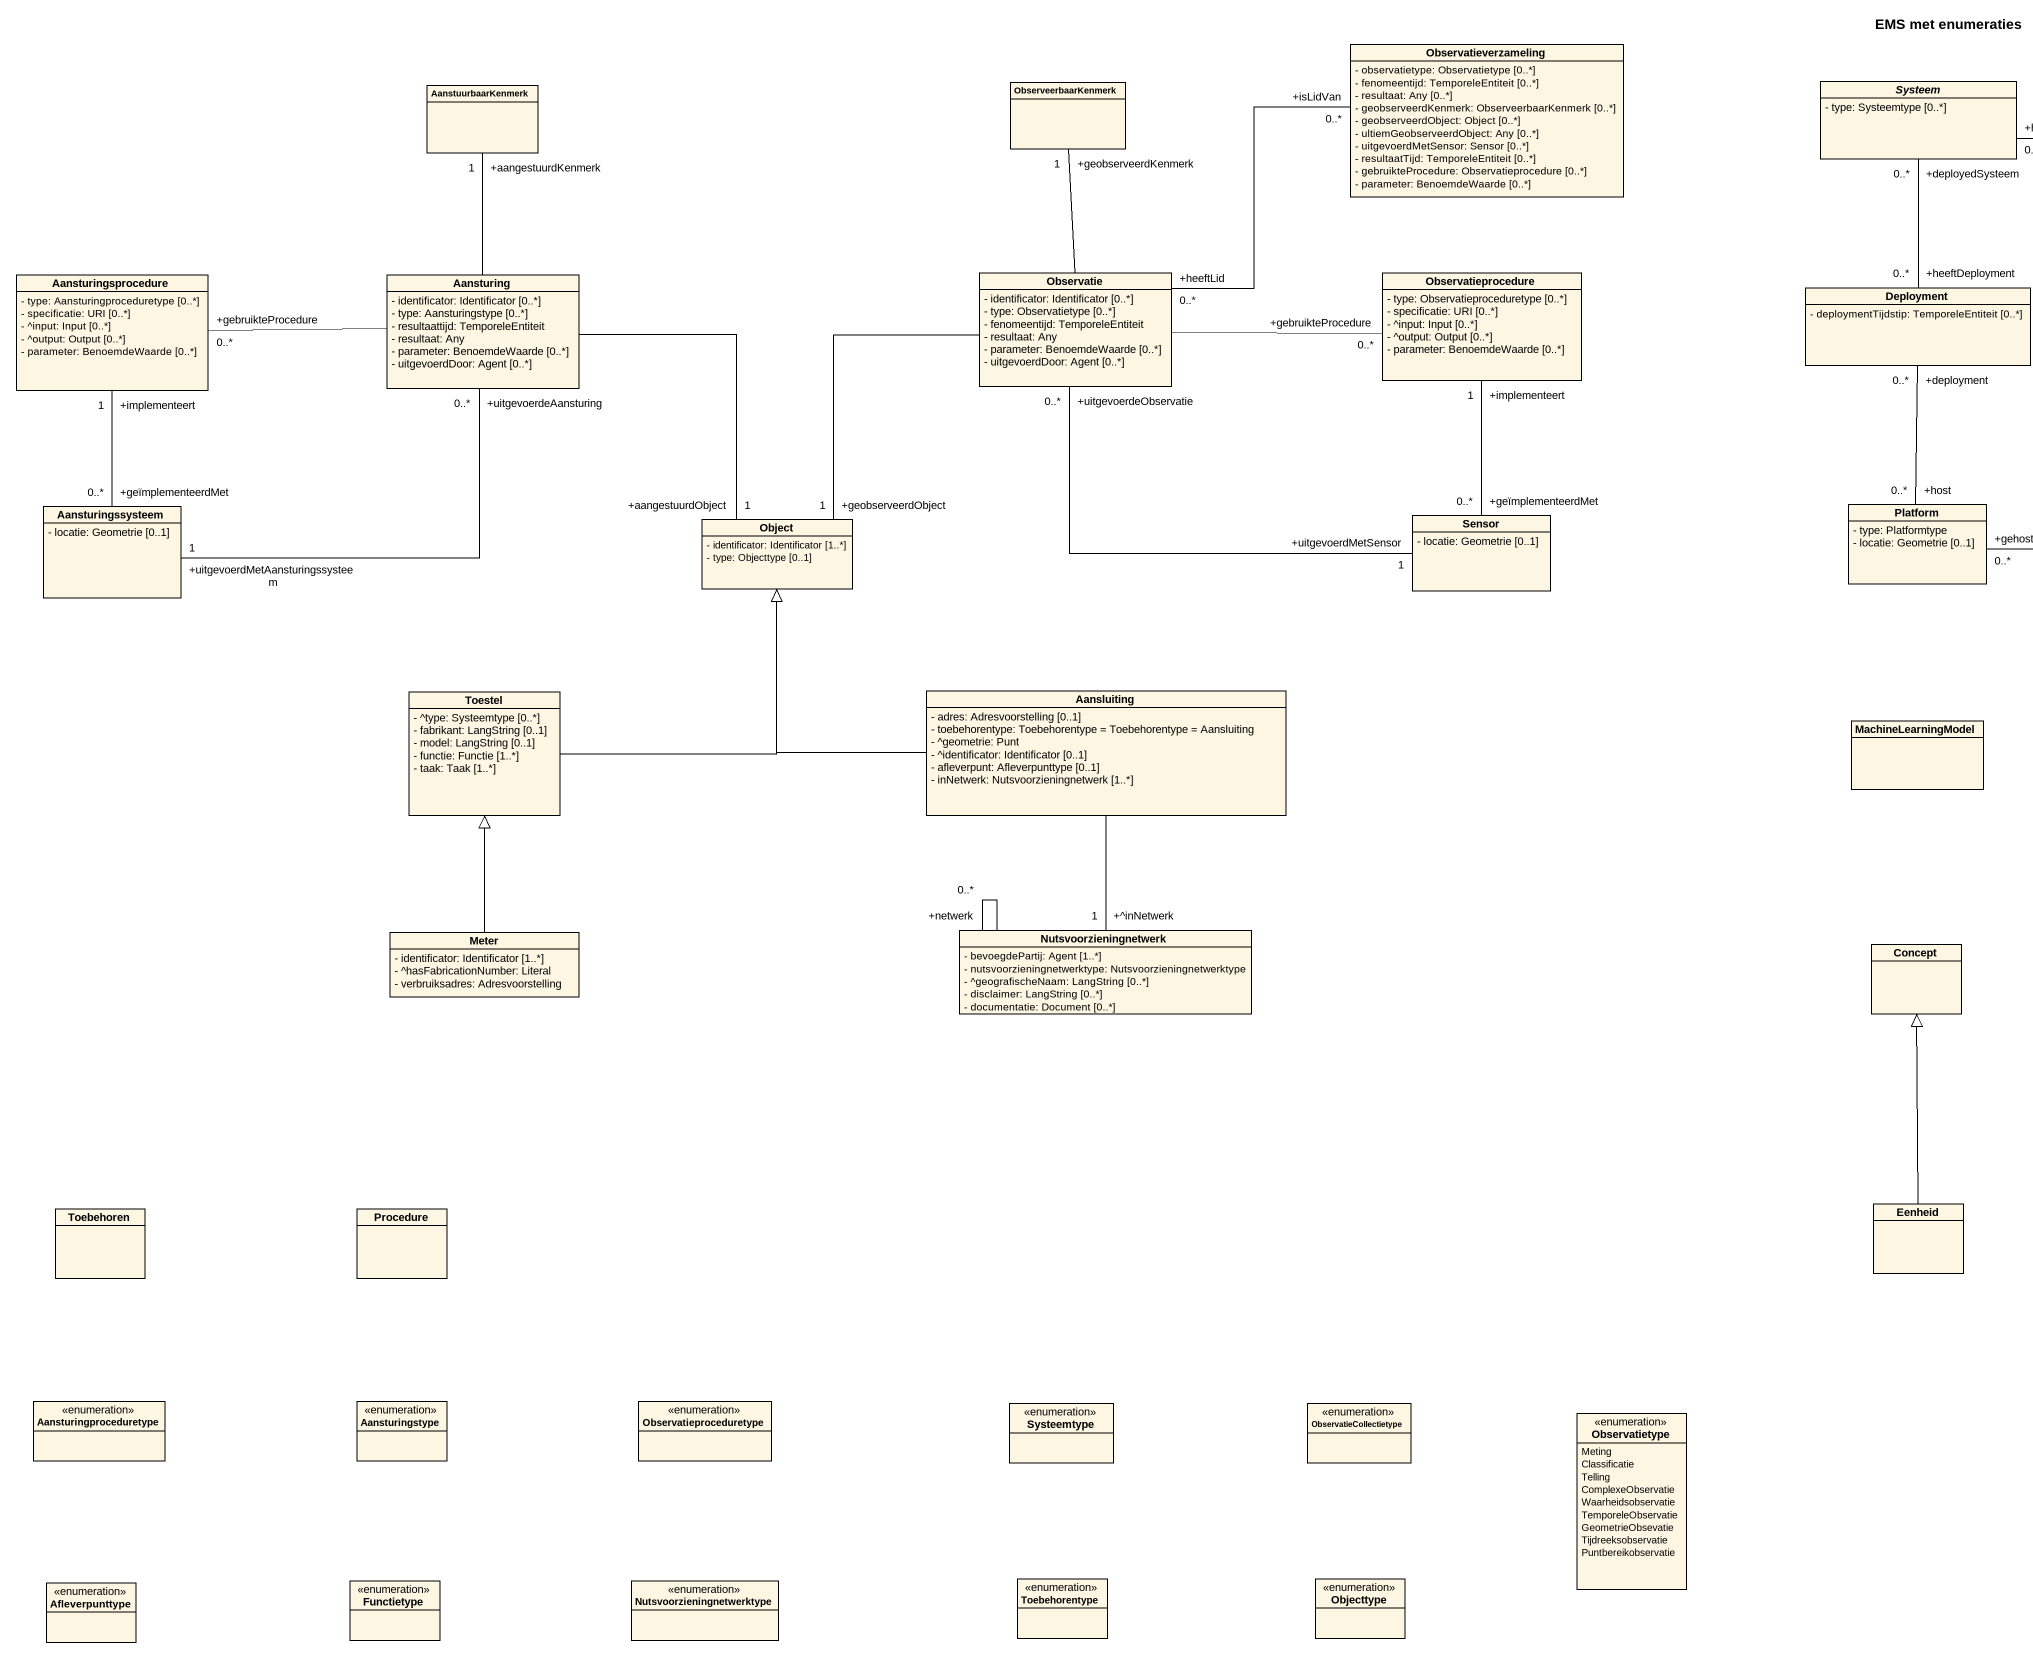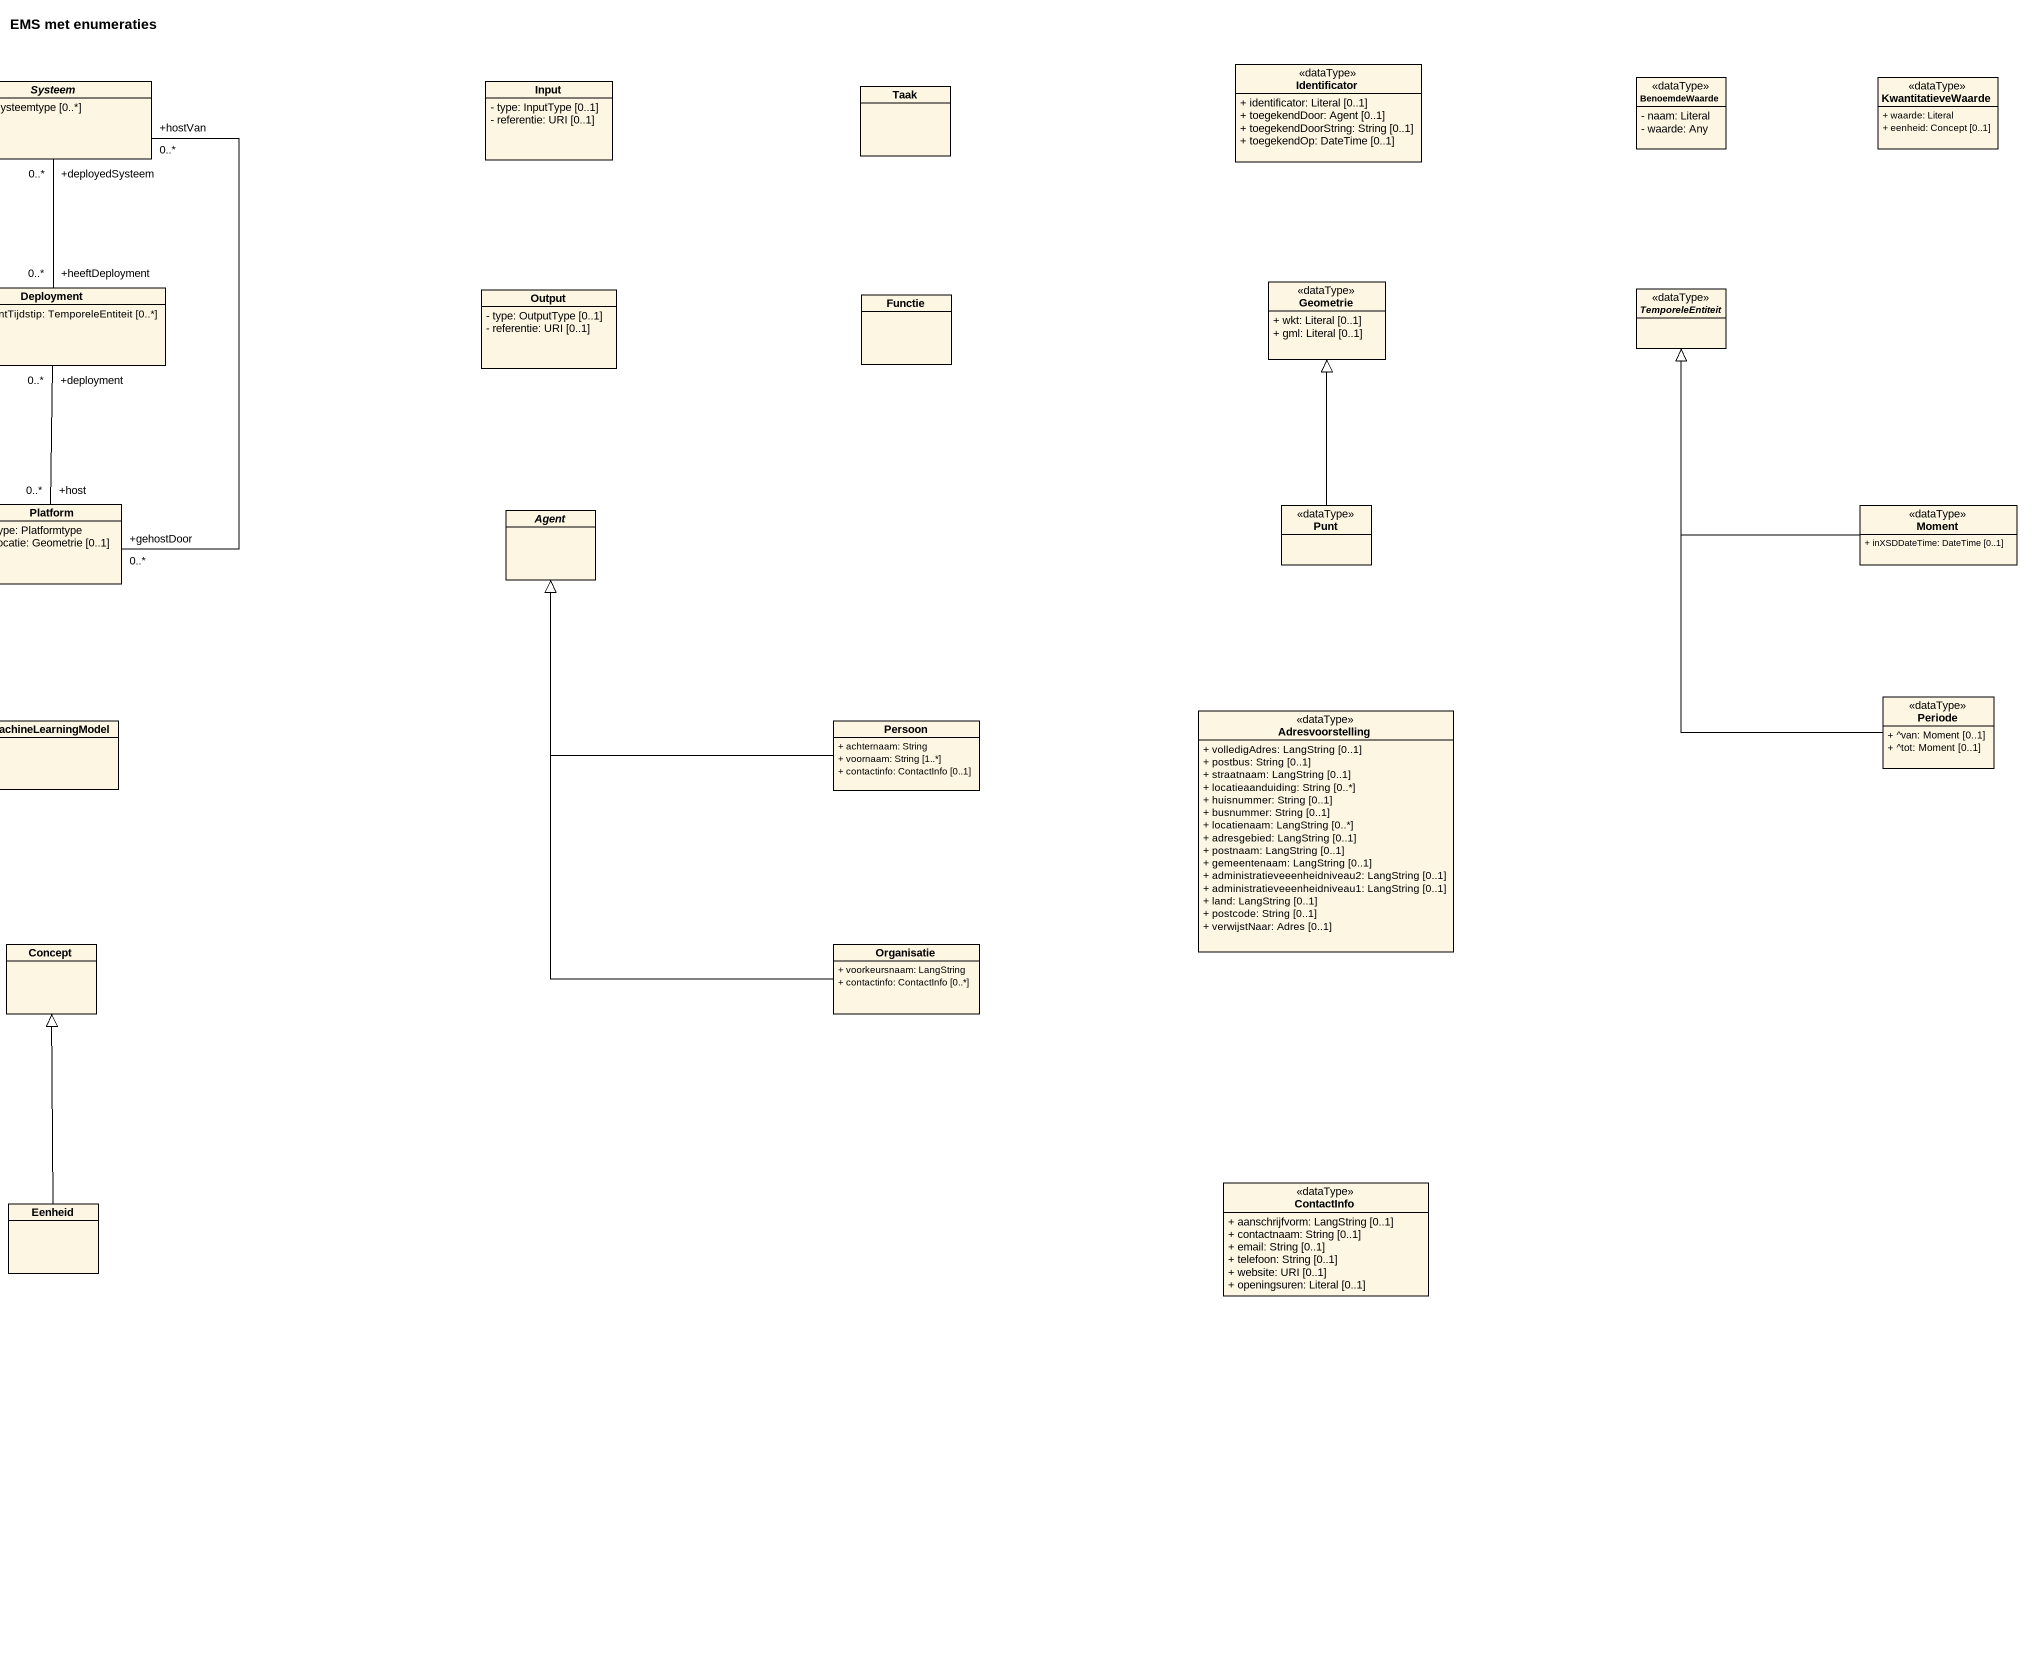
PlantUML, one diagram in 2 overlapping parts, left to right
@startuml
title EMS met enumeraties
hide circle
hide empty members
skinparam classAttributeIconSize 0
class Observatieverzameling {
  - observatietype: Observatietype [0..*]
  - fenomeentijd: TemporeleEntiteit [0..*]
  - resultaat: Any [0..*]
  - geobserveerdKenmerk: ObserveerbaarKenmerk [0..*]
  - geobserveerdObject: Object [0..*]
  - ultiemGeobserveerdObject: Any [0..*]
  - uitgevoerdMetSensor: Sensor [0..*]
  - resultaatTijd: TemporeleEntiteit [0..*]
  - gebruikteProcedure: Observatieprocedure [0..*]
  - parameter: BenoemdeWaarde [0..*]
}
class AanstuurbaarKenmerk
class ObserveerbaarKenmerk
abstract class Systeem {
  - type: Systeemtype [0..*]
}
class Input {
  - type: InputType [0..1]
  - referentie: URI [0..1]
}
class Taak
class Identificator <<dataType>> {
  + identificator: Literal [0..1]
  + toegekendDoor: Agent [0..1]
  + toegekendDoorString: String [0..1]
  + toegekendOp: DateTime [0..1]
}
class BenoemdeWaarde <<dataType>> {
  - naam: Literal
  - waarde: Any
}
class KwantitatieveWaarde <<dataType>> {
  + waarde: Literal
  + eenheid: Concept [0..1]
}
class Aansturingsprocedure {
  - type: Aansturingproceduretype [0..*]
  - specificatie: URI [0..*]
  - ^input: Input [0..*]
  - ^output: Output [0..*]
  - parameter: BenoemdeWaarde [0..*]
}
class Aansturing {
  - identificator: Identificator [0..*]
  - type: Aansturingstype [0..*]
  - resultaattijd: TemporeleEntiteit
  - resultaat: Any
  - parameter: BenoemdeWaarde [0..*]
  - uitgevoerdDoor: Agent [0..*]
}
class Observatie {
  - identificator: Identificator [0..*]
  - type: Observatietype [0..*]
  - fenomeentijd: TemporeleEntiteit
  - resultaat: Any
  - parameter: BenoemdeWaarde [0..*]
  - uitgevoerdDoor: Agent [0..*]
}
class Observatieprocedure {
  - type: Observatieproceduretype [0..*]
  - specificatie: URI [0..*]
  - ^input: Input [0..*]
  - ^output: Output [0..*]
  - parameter: BenoemdeWaarde [0..*]
}
class Deployment {
  - deploymentTijdstip: TemporeleEntiteit [0..*]
}
class Output {
  - type: OutputType [0..1]
  - referentie: URI [0..1]
}
class Functie
class Geometrie <<dataType>> {
  + wkt: Literal [0..1]
  + gml: Literal [0..1]
}
abstract class TemporeleEntiteit <<dataType>>
class Platform {
  - type: Platformtype
  - locatie: Geometrie [0..1]
}
class Aansturingssysteem {
  - locatie: Geometrie [0..1]
}
class "Object" as Object_ {
  - identificator: Identificator [1..*]
  - type: Objecttype [0..1]
}
class Sensor {
  - locatie: Geometrie [0..1]
}
abstract class "Agent" as Agent_
class Punt <<dataType>>
class Moment <<dataType>> {
  + inXSDDateTime: DateTime [0..1]
}
class Toestel {
  - ^type: Systeemtype [0..*]
  - fabrikant: LangString [0..1]
  - model: LangString [0..1]
  - functie: Functie [1..*]
  - taak: Taak [1..*]
}
class Aansluiting {
  - adres: Adresvoorstelling [0..1]
  - toebehorentype: Toebehorentype = Toebehorentype = Aansluiting
  - ^geometrie: Punt
  - ^identificator: Identificator [0..1]
  - afleverpunt: Afleverpunttype [0..1]
  - inNetwerk: Nutsvoorzieningnetwerk [1..*]
}
class MachineLearningModel
class Persoon {
  + achternaam: String
  + voornaam: String [1..*]
  + contactinfo: ContactInfo [0..1]
}
class Adresvoorstelling <<dataType>> {
  + volledigAdres: LangString [0..1]
  + postbus: String [0..1]
  + straatnaam: LangString [0..1]
  + locatieaanduiding: String [0..*]
  + huisnummer: String [0..1]
  + busnummer: String [0..1]
  + locatienaam: LangString [0..*]
  + adresgebied: LangString [0..1]
  + postnaam: LangString [0..1]
  + gemeentenaam: LangString [0..1]
  + administratieveeenheidniveau2: LangString [0..1]
  + administratieveeenheidniveau1: LangString [0..1]
  + land: LangString [0..1]
  + postcode: String [0..1]
  + verwijstNaar: Adres [0..1]
}
class Periode <<dataType>> {
  + ^van: Moment [0..1]
  + ^tot: Moment [0..1]
}
class Meter {
  - identificator: Identificator [1..*]
  - ^hasFabricationNumber: Literal
  - verbruiksadres: Adresvoorstelling
}
class Nutsvoorzieningnetwerk {
  - bevoegdePartij: Agent [1..*]
  - nutsvoorzieningnetwerktype: Nutsvoorzieningnetwerktype
  - ^geografischeNaam: LangString [0..*]
  - disclaimer: LangString [0..*]
  - documentatie: Document [0..*]
}
class Concept
class Organisatie {
  + voorkeursnaam: LangString
  + contactinfo: ContactInfo [0..*]
}
class Toebehoren
class Procedure
class Eenheid
class ContactInfo <<dataType>> {
  + aanschrijfvorm: LangString [0..1]
  + contactnaam: String [0..1]
  + email: String [0..1]
  + telefoon: String [0..1]
  + website: URI [0..1]
  + openingsuren: Literal [0..1]
}
enum Aansturingproceduretype
enum Aansturingstype
enum Observatieproceduretype
enum Systeemtype
enum ObservatieCollectietype
enum Observatietype {
  Meting
  Classificatie
  Telling
  ComplexeObservatie
  Waarheidsobservatie
  TemporeleObservatie
  GeometrieObsevatie
  Tijdreeksobservatie
  Puntbereikobservatie
}
enum Afleverpunttype
enum Functietype
enum Nutsvoorzieningnetwerktype
enum Toebehorentype
enum Objecttype
Observatieverzameling "+isLidVan\n0..*" -left- "+heeftLid\n0..*" Observatie
Systeem "+deployedSysteem\n0..*" -- "+heeftDeployment\n0..*" Deployment
Systeem "+hostVan\n0..*" -- "+gehostDoor\n0..*" Platform
Aansturing -up- "+aangestuurdKenmerk\n1" AanstuurbaarKenmerk
Aansturing -left- "+gebruikteProcedure\n0..*" Aansturingsprocedure
Aansturing "+uitgevoerdeAansturing\n0..*" -left- "+uitgevoerdMetAansturingssysteem\n1" Aansturingssysteem
Observatie -up- "+geobserveerdKenmerk\n1" ObserveerbaarKenmerk
Observatie -right- "+gebruikteProcedure\n0..*" Observatieprocedure
Observatie "+uitgevoerdeObservatie\n0..*" -right- "+uitgevoerdMetSensor\n1" Sensor
Platform "+host\n0..*" -up- "+deployment\n0..*" Deployment
Aansturingssysteem "+geïmplementeerdMet\n0..*" -up- "+implementeert\n1" Aansturingsprocedure
Object_ "+aangestuurdObject\n1" -up- Aansturing
Object_ "+geobserveerdObject\n1" -up- Observatie
Sensor "+geïmplementeerdMet\n0..*" -up- "+implementeert\n1" Observatieprocedure
Punt -up-|> Geometrie
Moment -up-|> TemporeleEntiteit
Toestel -up-|> Object_
Aansluiting -up-|> Object_
Aansluiting -- "+^inNetwerk\n1" Nutsvoorzieningnetwerk
Persoon -left-|> Agent_
Periode -up-|> TemporeleEntiteit
Meter -up-|> Toestel
Nutsvoorzieningnetwerk -- "+netwerk\n0..*" Nutsvoorzieningnetwerk
Organisatie -up-|> Agent_
Eenheid -up-|> Concept
@enduml
